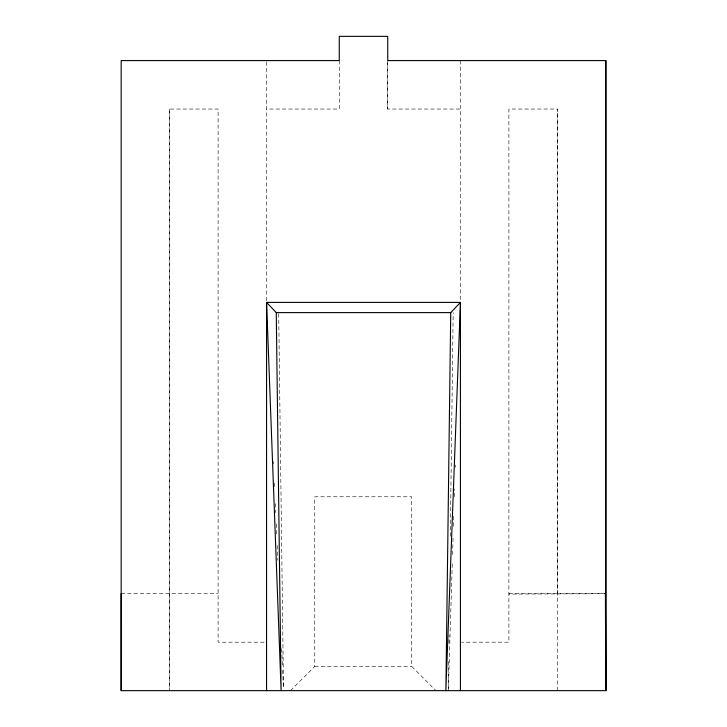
<?xml version="1.0" encoding="UTF-8"?>
<svg xmlns="http://www.w3.org/2000/svg" width="727" height="727" viewBox="0 0 727 727"><rect width="100%" height="100%" fill="white"/><g stroke="black" fill="none" stroke-linecap="round" stroke-linejoin="round"><path stroke-width="0.55" stroke-dasharray="3.63 2.73" d="M169.636 109.05L169.636 690.65L169.636 109.05L218.1 109.05L218.1 642.177L265.437 642.177M266.564 300.751L266.564 60.586M339.264 60.586L339.264 109.05L266.564 109.05M387.736 109.05L387.736 60.586L387.736 109.05L460.436 109.05M557.364 690.65L557.364 109.05L508.9 109.05L508.9 642.177L461.563 642.177M448.314 690.65L448.723 658.862M448.932 642.968L449.032 635.016M450.295 536.253L453.166 312.61M448.386 688.378L452.358 561.398M452.567 554.601L453.103 537.598M453.457 526.257L453.839 513.789M454.375 496.777L454.62 488.844M455.293 467.307L455.366 465.035M290.527 690.65L314.755 666.414L314.755 496.777L411.691 496.777L411.691 666.414L435.927 690.65M605.4 593.714L508.9 594.095M121.164 593.714L218.1 593.714M508.9 593.714L605.827 593.714M314.755 666.414L411.691 666.414M273.506 461.636L273.606 463.899M274.452 483.173L274.606 486.581M275.342 503.584L275.742 512.653M276.242 523.994L276.787 536.462M277.178 545.532L277.823 560.272M281.694 648.702L282.44 665.705M282.639 670.239L283.43 688.378M278.695 313.746L283.503 688.378M557.364 593.714L557.364 109.05M460.436 60.586L460.436 300.751"/><path stroke-width="1.09" d="M121.164 690.65L121.164 60.586L339.264 60.586L339.264 36.35L387.736 36.35L387.736 60.586L605.836 60.586L605.827 690.65L121.173 690.65L121.164 593.714M460.418 690.65L460.436 302.405L266.564 302.405L266.564 690.65M605.836 60.586L605.827 690.65L605.4 593.714M450.74 312.61L445.878 690.641L460.436 302.405L450.74 312.61L276.26 312.61L266.564 302.405L281.113 690.65L276.26 312.61"/></g></svg>
